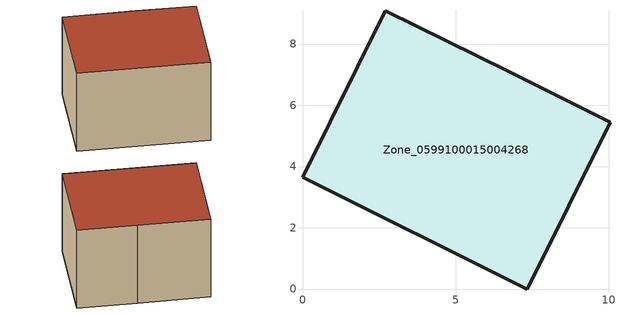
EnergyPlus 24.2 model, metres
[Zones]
Zone_0599100015004268
 floor ground (C_G): 7.33,0 0,3.64 2.7,9.08 6.69,7.12 10.04,5.45 z0.94
 wall outside (C_F): 0,3.64 7.33,0 10.04,5.45 6.69,7.12 2.7,9.08 0,3.64 z0.94:6.65
 roof outside (C_R): 7.33,0 10.04,5.45 6.69,7.12 2.7,9.08 0,3.64 z6.65
[BUILDING]
Pand.0599100015004268: North Axis=0; Terrain=City; Loads Convergence Tolerance Value=0.04; Temperature Convergence Tolerance Value=0.4; Solar Distribution=FullExterior; Maximum Number of Warmup Days=25; Minimum Number of Warmup Days=1
[Site:Location]
Rotterdam.The.Hague.AP_ZH_NLD Design_Conditions: Latitude=51.96; Longitude=4.45; Time Zone=1; Elevation=-4.5
[SITE:GROUNDTEMPERATURE:BUILDINGSURFACE]
18, 18, 18, 18, 18, 18, 18, 18, 18, 18, 18, 18
[MATERIAL] Thermal Absorptance=0.9; Solar Absorptance=0.7; Visible Absorptance=0.7
Name | Roughness | Thickness | Conductivity | Density | Specific Heat
G.TI.1946-1964 | MediumSmooth | 0.15 | 1 | 540 | 1210
F.TI.1946-1964 | Rough | 0.3 | 0.857143 | 1920 | 840
R.TI.1946-1964 | MediumRough | 0.2 | 0.277778 | 1500 | 1000
[CONSTRUCTION]
C_G: G.TI.1946-1964
C_F: F.TI.1946-1964
C_R: R.TI.1946-1964
[ZONE]
Zone_0599100015004268: Type=1; Multiplier=1; Ceiling Height=Autocalculate; Volume=Autocalculate; Floor Area=autocalculate; Part of Total Floor Area=Yes
[ZONEINFILTRATION:DESIGNFLOWRATE]
Infil_Zone_0599100015004268: Zone or ZoneList or Space or SpaceList=Zone_0599100015004268; Schedule=AlwaysOn; Design Flow Rate Calculation Method=Flow/Area; Flow Rate per Floor Area=0.003; Constant Term Coefficient=1; Temperature Term Coefficient=0; Velocity Term Coefficient=0; Velocity Squared Term Coefficient=0
[HVACTEMPLATE:ZONE:IDEALLOADSAIRSYSTEM]
Zone_0599100015004268: Maximum Heating Supply Air Temperature=50; Minimum Cooling Supply Air Temperature=13; Maximum Heating Supply Air Humidity Ratio=0.0156; Minimum Cooling Supply Air Humidity Ratio=0.0077; Heating Limit=NoLimit; Cooling Limit=NoLimit; Dehumidification Control Type=ConstantSensibleHeatRatio; Cooling Sensible Heat Ratio=0.7; Dehumidification Setpoint=60; Humidification Control Type=None; Humidification Setpoint=30; Outdoor Air Method=None; Outdoor Air Flow Rate per Person=0.00944; Outdoor Air Flow Rate per Zone Floor Area=0; Outdoor Air Flow Rate per Zone=0; Demand Controlled Ventilation Type=None; Outdoor Air Economizer Type=NoEconomizer; Heat Recovery Type=None; Sensible Heat Recovery Effectiveness=0.7; Latent Heat Recovery Effectiveness=0.65
[ZONECONTROL:THERMOSTAT]
ThermostatControl_Zone_0599100015004268: Zone or ZoneList=Zone_0599100015004268; Control Type Schedule=DualSetpointControlType; Control 1=Thermostat_Zone_0599100015004268; Temperature Difference Between Cutout And Setpoint=0
[THERMOSTATSETPOINT:DUALSETPOINT]
Thermostat_Zone_0599100015004268: Heating Setpoint Temperature Schedule=HeatingSetpoint_Zone_0599100015004268; Cooling Setpoint Temperature Schedule=CoolingSetpoint_Zone_0599100015004268
[SCHEDULE:COMPACT]
HeatingSetpoint_Zone_0599100015004268: Through: 12/31, For: AllDays, Until: 24:00, 21
CoolingSetpoint_Zone_0599100015004268: Through: 12/31, For: AllDays, Until: 24:00, 24
DualSetpointControlType: Through: 12/31, For: AllDays, Until: 24:00, 4
AlwaysOn: Through: 12/31, For: AllDays, Until: 24:00, 1
